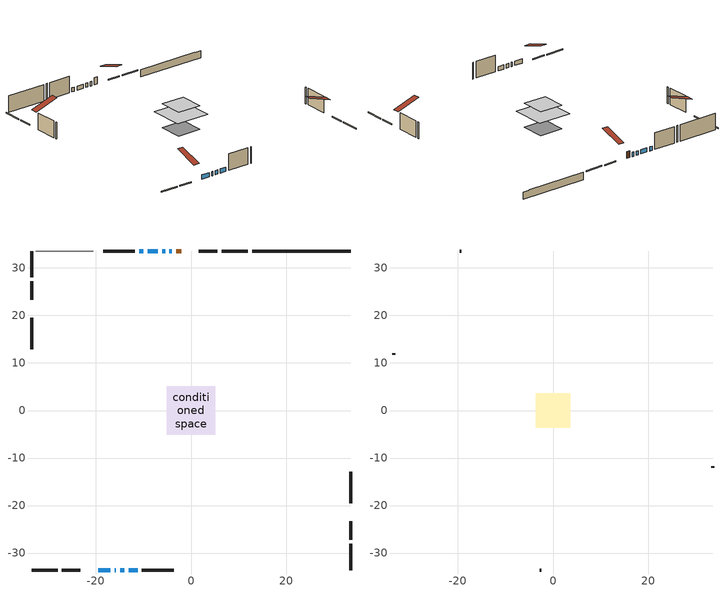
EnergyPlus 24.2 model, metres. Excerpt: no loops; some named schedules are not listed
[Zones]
conditioned space
 floor adiabatic (AdiabaticFloorConstruction): -5.1,-5.1 -5.1,5.1 5.1,5.1 5.1,-5.1 z2.74
 floor foundation (Slab1 construction): -3.61,-3.61 -3.61,3.61 3.61,3.61 3.61,-3.61 z-1.83
 wall outside (RimJoist1 construction): 11.92,33.58 6.43,33.58 / -33.58,-33.58 -28.09,-33.58 / -33.58,33.58 -33.58,28.09 / 33.58,-33.58 33.58,-28.09 z0.3:0.6
 wall outside (RimJoist2 construction): 5.51,33.58 1.62,33.58 / -27.16,-33.58 -23.27,-33.58 / -33.58,27.16 -33.58,23.27 / 33.58,-27.16 33.58,-23.27 z0.3:0.6
 wall outside (AdiabaticWallConstruction 1): -2.09,33.58 -3.09,33.58 z0.3:2.33
 wall outside (AdiabaticWallConstruction): -4.02,33.58 -4.53,33.58 / -19.56,-33.58 -17.02,-33.58 / -16.1,-33.58 -15.85,-33.58 / -5.46,33.58 -6.1,33.58 / -7.02,33.58 -9.09,33.58 / -10.02,33.58 -10.87,33.58 / -14.93,-33.58 -14.08,-33.58 / -13.15,-33.58 -11.24,-33.58 z0.3:1.52
 wall outside (Wall1 construction): -11.79,33.58 -18.43,33.58 / -10.32,-33.58 -3.68,-33.58 / -33.58,19.56 -33.58,12.93 / 33.58,-19.56 33.58,-12.93 z0.3:5.18
 wall foundation (FoundationWall1 construction): 12.85,33.58,-1.83 12.85,33.58,0.3 31.5,33.58,0.3 31.5,33.58,0.16 33.58,33.58,0.16 33.58,33.58,-1.83
 wall adiabatic (Wall4 construction): -20.58,33.58 -32.65,33.58 z0.3:5.18
 window (WindowConstruction 5): -4.02,33.58 -4.53,33.58 z0.3:1.52
 window (WindowConstruction 4): -19.56,-33.58 -17.02,-33.58 z0.3:1.52
 window (WindowConstruction 7): -16.09,-33.58 -15.86,-33.58 z0.3:1.52
 window (WindowConstruction 6): -5.46,33.58 -6.09,33.58 z0.3:1.52
 window (WindowConstruction): -7.02,33.58 -9.09,33.58 z0.3:1.52
 window (WindowConstruction 1): -10.02,33.58 -10.87,33.58 z0.3:1.52
 window (WindowConstruction 2): -14.93,-33.58 -14.08,-33.58 z0.3:1.52
 window (WindowConstruction 3): -13.15,-33.58 -11.25,-33.58 z0.3:1.52
 door (Door): -2.09,33.58 -3.09,33.58 z0.3:2.33
 ceiling adiabatic (AdiabaticFloorConstruction): 5.1,-5.1 5.1,5.1 -5.1,5.1 -5.1,-5.1 z2.74
attic - vented
 floor to conditioned space (Floor1 construction Reversed): -3.61,-3.61 -3.61,3.61 3.61,3.61 3.61,-3.61 z5.18
 wall outside (Wall3 construction): -19.36,33.58 -19.65,33.58 / -2.75,-33.58 -2.46,-33.58 / -33.58,12 -33.58,11.71 / 33.58,-12 33.58,-11.71 z0.3:5.18
 roof outside (Roof1 construction): -1.16,33.58,5.18 -1.16,26.55,7.52 0.69,26.55,7.52 0.69,33.58,5.18; -20.49,-33.58,5.18 -20.49,-26.55,7.52 -22.34,-26.55,7.52 -22.34,-33.58,5.18; -33.58,20.49,5.18 -26.55,20.49,7.52 -26.55,22.34,7.52 -33.58,22.34,5.18; 33.58,-20.49,5.18 26.55,-20.49,7.52 26.55,-22.34,7.52 33.58,-22.34,5.18
[Building]
Building 1: Terrain=Suburbs
[Site:Location]
Toronto City Centre_ON: Latitude {deg}=43.63; Longitude {deg}=-79.39; Time Zone {hr}=-5; Elevation {m}=77; Keep Site Location Information=Yes
[Site:GroundTemperature:Shallow]
5.01852, 3.26908, 3.12898, 3.95918, 7.29196, 10.6092, 13.4851, 15.3069, 15.4617, 13.9799, 11.1774, 7.9619
[Site:WaterMainsTemperature]
Calculation Method=Schedule; Temperature Schedule=mains temperature schedule
[Material] Roughness=Rough; Thermal Absorptance=0.9
Name | Thickness {m} | Conductivity {W/m-K} | Density {kg/m3} | Specific Heat {J/kg-K} | Solar Absorptance | Visible Absorptance
asphalt or fiberglass shingles | 0.00635 | 0.162714 | 1121.4 | 1465.45 | 0.4 | 0.4
ceiling loosefill ins | 0.169333 | 0.0480833 | 16.02 | 1046.75 | 0.7 | 0.7
ceiling stud and cavity | 0.1397 | 0.213846 | 65.682 | 1177.47 | 0.7 | 0.7
concrete 4.0 in. | 0.1016 | 1.803125 | 2242.8 | 837.4 | 0.7 | 0.7
concrete 8.0 in. | 0.2032 | 1.803125 | 2242.8 | 837.4 | 0.7 | 0.7
door material | 0.04445 | 0.053851 | 512.64 | 1214.23 | 0.7 | 0.7
exterior vertical ins | 0.0454343 | 0.029427 | 32.04 | 1214.23 | 0.7 | 0.7
floor covering | 0.0127 | 0.0433444 | 54.468 | 1339.84 | 0.6 | 0.6
floor rigid ins; wall rigid ins | 0.512978 | 0.029427 | 32.04 | 1214.23 | 0.7 | 0.7
floor stud and cavity | 0.1397 | 1.75129 | 37.0049 | 1207.88 | 0.7 | 0.7
furniture material conditioned space 1 | 0.1524 | 0.115458 | 640.8 | 1214.23 | 0.6 | 0.6
gypsum board | 0.0127 | 0.160291 | 801 | 837.4 | 0.6 | 0.6
gypsum board 1 | 0.0127 | 0.160291 | 801 | 837.4 | 0.7 | 0.7
osb sheathing 0.5 in. | 0.0127 | 0.115458 | 512.64 | 1214.23 | 0.7 | 0.7
osb sheathing 0.5 in. 1 | 0.0127 | 0.115458 | 512.64 | 1214.23 | 0.4 | 0.4
osb sheathing 0.75 in. | 0.01905 | 0.115458 | 512.64 | 1214.23 | 0.7 | 0.7
osb sheathing 2.0 in. | 0.0508 | 0.115458 | 512.64 | 1214.23 | 0.7 | 0.7
rim joist stud and cavity | 0.0508 | 0.0451784 | 125.044 | 1163.47 | 0.6 | 0.6
rim joist stud and cavity 1 | 0.0508 | 0.0291244 | 125.044 | 1163.47 | 0.6 | 0.6
wall stud and cavity | 0.1397 | 0.0815399 | 139.0536 | 1170.24 | 0.7 | 0.7
wall stud and cavity 1 | 0.0889 | 6.9971 | 50.32683 | 1063.81 | 0.6 | 0.6
wall stud and cavity 2 | 0.1397 | 0.0744579 | 139.0536 | 1170.24 | 0.7 | 0.7
wall stud and cavity 3 | 0.0889 | 0.380278 | 52.3479 | 1209.89 | 0.7 | 0.7
wall stud and cavity 4 | 0.0889 | 0.391764 | 83.0341 | 1211.67 | 0.7 | 0.7
wood siding | 0.0254 | 0.102417 | 544.68 | 1172.36 | 0.4 | 0.4
wood siding 1 | 0.00254 | 0.102417 | 544.68 | 1172.36 | 0.4 | 0.4
wood siding 2; wood siding 3; wood siding 4 | 0.0254 | 0.102417 | 544.68 | 1172.36 | 0.7 | 0.7
[WindowMaterial:SimpleGlazingSystem]
Name | U-Factor {W/m2-K} | Solar Heat Gain Coefficient
WindowMaterial | 2.16843 | 0.6
WindowMaterial 1 | 2.50173 | 0.45
WindowMaterial 2 | 2.09916 | 0.64
WindowMaterial 3 | 2.21896 | 0.58
WindowMaterial 4 | 7.14236 | 0.61
WindowMaterial 5 | 6.72446 | 0.74
WindowMaterial 6 | 6.45986 | 0.57
[Construction]
AdiabaticFloorConstruction: floor stud and cavity, floor rigid ins, osb sheathing 0.75 in., floor covering
AdiabaticWallConstruction: wood siding 3, wall rigid ins, wall stud and cavity 3, gypsum board
AdiabaticWallConstruction 1: wood siding 4, wall rigid ins, wall stud and cavity 3, gypsum board
Door: door material
Floor1 construction Reversed: gypsum board, ceiling stud and cavity, ceiling loosefill ins
FoundationWall1 construction: concrete 8.0 in., gypsum board 1
furniture construction conditioned space 1: furniture material conditioned space 1
PartitionWallConstruction: gypsum board, wall stud and cavity 4, gypsum board
RimJoist1 construction: wood siding 2, osb sheathing 2.0 in., rim joist stud and cavity
RimJoist2 construction: wood siding 2, osb sheathing 2.0 in., rim joist stud and cavity 1
Roof1 construction: asphalt or fiberglass shingles
Slab1 construction: concrete 4.0 in.
Wall1 construction: wood siding, osb sheathing 0.5 in., wall stud and cavity, gypsum board
Wall3 construction: wood siding 1, wall stud and cavity 1
Wall4 construction: osb sheathing 0.5 in. 1, wall stud and cavity 2, gypsum board
WindowConstruction: WindowMaterial
WindowConstruction 1; WindowConstruction 2: WindowMaterial 1
WindowConstruction 3: WindowMaterial 2
WindowConstruction 4: WindowMaterial 3
WindowConstruction 5: WindowMaterial 4
WindowConstruction 6: WindowMaterial 5
WindowConstruction 7: WindowMaterial 6
[Zone] Multiplier=1; Part of Total Floor Area=Yes
Name | Volume {m3}
attic - vented | 19.7801
conditioned space | 390.1
[Space]
Name | Zone | Volume {m3}
attic - vented 1 | attic - vented | 19.7801
conditioned space 1 | conditioned space | 390.1
[ZoneInfiltration:EffectiveLeakageArea]
infil attic - vented 1: Zone or Space=attic - vented 1; Schedule=Always On Discrete; Effective Air Leakage Area {cm2}=2190.74; Stack Coefficient=0.000501975; Wind Coefficient=1.51377e-05
[ZoneMixing]
whole house fan mix: Zone or Space=attic - vented; Schedule=Always On Continuous; Design Flow Rate Calculation Method=Flow/Zone; Design Flow Rate {m3/s}=0; Source Zone or Space=conditioned space
[SurfaceProperty:ExposedFoundationPerimeter]
Slab1: Exposed Perimeter Calculation Method=TotalExposedPerimeter; Total Exposed Perimeter {m}=20.726
[InternalMass] Zone or ZoneList=conditioned space; Space or SpaceList=conditioned space 1
Name | Construction | Surface Area {m2}
furniture mass conditioned space 1 | furniture construction conditioned space 1 | 62.4519
partition wall mass | PartitionWallConstruction | 156.13
[Lights]
interior lighting: Zone or ZoneList or Space or SpaceList=conditioned space 1; Schedule=interior lighting schedule; Design Level Calculation Method=LightingLevel; Lighting Level {W}=343.2; Return Air Fraction=0; Fraction Radiant=0.6; Fraction Visible=0.2; Fraction Replaceable=1
[People]
occupants: Zone or ZoneList or Space or SpaceList=conditioned space 1; Number of People Schedule=occupants schedule; Number of People Calculation Method=People; Number of People=3; Fraction Radiant=0.314171; Sensible Heat Fraction=0.56303; Activity Level Schedule=occupants activity schedule; Carbon Dioxide Generation Rate {m3/s-W}=0; Enable ASHRAE 55 Comfort Warnings=No; Mean Radiant Temperature Calculation Type=EnclosureAveraged
[ElectricEquipment] Zone or ZoneList or Space or SpaceList=conditioned space 1; Design Level Calculation Method=EquipmentLevel
Name | Schedule | Design Level {W} | Fraction Latent | Fraction Radiant | Fraction Lost
clothes dryer | clothes dryer schedule | 140.772 | 0.015 | 0.081 | 0.85
clothes washer | clothes washer schedule | 32.1985 | 0.03 | 0.162 | 0.7
cooking range | cooking range schedule | 208.969 | 0.08 | 0.432 | 0.2
dishwasher | dishwasher schedule | 66.8632 | 0.3 | 0.18 | 0.4
fridge | fridge schedule | 72.9452 | 0 | 0.6 | 0
mech vent bath fan 0 | mech vent bath fan 0 schedule | 50.2 | 0 | 0 | 1
mech vent house fan | mech vent house fan schedule | 0 | 0 | 0 | 1
mech vent house fan cfis | mech vent house fan cfis schedule | 0 | 0 | 0 | 0
mech vent range fan 0 | mech vent range fan 0 schedule | 57 | 0 | 0 | 1
misc plug loads | misc plug loads schedule | 494.7 | 0.045 | 0.513 | 0.1
whole house fan | Always On Discrete | 0 | 0 | 0 | 1
[OtherEquipment] Zone or ZoneList or Space or SpaceList=conditioned space 1; Design Level Calculation Method=EquipmentLevel
Name | Fuel Type | Schedule | Design Level {W} | Fraction Latent | Fraction Radiant | Fraction Lost
clothes dryer 1 | Electricity | clothes dryer schedule | 0 | 0.015 | 0.081 | 0.85
cooking range 1 | Electricity | cooking range schedule | 0 | 0.08 | 0.432 | 0.2
general water use latent | None | general water use schedule | 59.3978 | 1 | 0 | 0
general water use sensible | None | general water use schedule | -58.539 | 0 | 0.6 | 0
mech vent house fan latent load | None | Always On Discrete | 0 | 1 | 0 | 0
mech vent house fan sensible load | None | Always On Discrete | 0 | 0 | 0 | 0
water heater energy adjustment1 | NaturalGas | Always On Discrete | 0.01 | 0 | 0 | 1
[ZoneInfiltration:DesignFlowRate] Zone or ZoneList or Space or SpaceList=conditioned space 1; Schedule=Always On Discrete; Design Flow Rate Calculation Method=Flow/Zone; Design Flow Rate {m3/s}=0
infil flow; natural vent flow; whole house fan flow
[AvailabilityManager:Scheduled]
central ac and furnace airloop Availability Manager: Schedule=Always On Discrete
[Foundation:Kiva]
Foundation Kiva 1: Initial Indoor Air Temperature {C}=18; Wall Height Above Grade {m}=0.300015; Wall Depth Below Slab {m}=0.2032; Custom Block Material Name 1=exterior vertical ins; Custom Block Depth 1 {m}=2.13; Custom Block X Position 1 {m}=0.2159; Custom Block Z Position 1 {m}=0
[Foundation:Kiva:Settings]
Soil Conductivity {W/m-K}=0.849921; Soil Density {kg/m3}=1842.3; Soil Specific Heat {J/kg-K}=418.7; Ground Solar Absorptivity=0.9; Ground Thermal Absorptivity=0.9; Ground Surface Roughness {m}=0.03; Far-Field Width {m}=40; Deep-Ground Boundary Condition=ZeroFlux; Deep-Ground Depth {m}=40; Minimum Cell Dimension {m}=0.2; Maximum Cell Growth Coefficient=3; Simulation Timestep=Timestep
[Exterior:Lights]
exterior lighting: Schedule=exterior lighting schedule; Design Level {W}=75.6
[EnergyManagementSystem:GlobalVariable]
central_ac_and_furnace_airloop_Fan_RTF
infil_program_Qfan
infil_program_Qinf
natural_vent_program_Qnv
natural_vent_program_Qwhf
[EnergyManagementSystem:Sensor]
Name | Output:Variable or Output:Meter Index Key | Output:Variable or Output:Meter
airflow_gain | infil flow | Infiltration Sensible Heat Gain Energy
airflow_gain_1 | natural vent flow | Infiltration Sensible Heat Gain Energy
airflow_gain_2 | whole house fan flow | Infiltration Sensible Heat Gain Energy
airflow_loss | infil flow | Infiltration Sensible Heat Loss Energy
airflow_loss_1 | natural vent flow | Infiltration Sensible Heat Loss Energy
airflow_loss_2 | whole house fan flow | Infiltration Sensible Heat Loss Energy
clg_load_cond |  | Cooling:EnergyTransfer:Zone:CONDITIONED SPACE
clg_sp_s; clg_sp_s_1 | cooling setpoint | Schedule Value
clothes_dryer_exhaust_0_sch_s | clothes dryer exhaust 0 schedule | Schedule Value
cool_season | cooling season schedule | Schedule Value
htg_load_cond |  | Heating:EnergyTransfer:Zone:CONDITIONED SPACE
htg_sp_s; htg_sp_s_1 | heating setpoint | Schedule Value
ig_ee_conv | clothes dryer | Electric Equipment Convective Heating Energy
ig_ee_conv_2 | cooking range | Electric Equipment Convective Heating Energy
ig_ee_conv_4 | fridge | Electric Equipment Convective Heating Energy
ig_ee_conv_5 | misc plug loads | Electric Equipment Convective Heating Energy
ig_ee_conv_6 | whole house fan | Electric Equipment Convective Heating Energy
ig_ee_rad | clothes dryer | Electric Equipment Radiant Heating Energy
ig_ee_rad_2 | cooking range | Electric Equipment Radiant Heating Energy
ig_ee_rad_4 | fridge | Electric Equipment Radiant Heating Energy
ig_ee_rad_5 | misc plug loads | Electric Equipment Radiant Heating Energy
ig_ee_rad_6 | whole house fan | Electric Equipment Radiant Heating Energy
ig_lgt_conv | interior lighting | Lights Convective Heating Energy
ig_lgt_rad | interior lighting | Lights Radiant Heating Energy
ig_lgt_vis | interior lighting | Lights Visible Radiation Heating Energy
ig_oe_conv | clothes dryer 1 | Other Equipment Convective Heating Energy
ig_oe_conv_1 | cooking range 1 | Other Equipment Convective Heating Energy
ig_oe_conv_2 | general water use latent | Other Equipment Convective Heating Energy
ig_oe_conv_3 | general water use sensible | Other Equipment Convective Heating Energy
ig_oe_conv_4 | water heater energy adjustment1 | Other Equipment Convective Heating Energy
ig_oe_rad | clothes dryer 1 | Other Equipment Radiant Heating Energy
ig_oe_rad_1 | cooking range 1 | Other Equipment Radiant Heating Energy
ig_oe_rad_2 | general water use latent | Other Equipment Radiant Heating Energy
ig_oe_rad_3 | general water use sensible | Other Equipment Radiant Heating Energy
ig_oe_rad_4 | water heater energy adjustment1 | Other Equipment Radiant Heating Energy
ig_ppl_conv | occupants | People Convective Heating Energy
ig_ppl_rad | occupants | People Radiant Heating Energy
im_conv | furniture mass conditioned space 1 | Surface Inside Face Convection Heat Gain Energy
im_conv_1 | partition wall mass | Surface Inside Face Convection Heat Gain Energy
im_ig | furniture mass conditioned space 1 | Surface Inside Face Internal Gains Radiation Heat Gain Energy
im_ig_1 | partition wall mass | Surface Inside Face Internal Gains Radiation Heat Gain Energy
im_lgt | furniture mass conditioned space 1 | Surface Inside Face Lights Radiation Heat Gain Energy
im_lgt_1 | partition wall mass | Surface Inside Face Lights Radiation Heat Gain Energy
im_sol | furniture mass conditioned space 1 | Surface Inside Face Solar Radiation Heat Gain Energy
im_sol_1 | partition wall mass | Surface Inside Face Solar Radiation Heat Gain Energy
im_surf | furniture mass conditioned space 1 | Surface Inside Face Net Surface Thermal Radiation Heat Gain Energy
im_surf_1 | partition wall mass | Surface Inside Face Net Surface Thermal Radiation Heat Gain Energy
mech_vent_bath_fan_0_sch_s | mech vent bath fan 0 schedule | Schedule Value
mech_vent_range_fan_0_sch_s | mech vent range fan 0 schedule | Schedule Value
mv_conv | mech vent bath fan 0 | Electric Equipment Convective Heating Energy
mv_conv_1 | mech vent house fan | Electric Equipment Convective Heating Energy
mv_conv_2 | mech vent house fan cfis | Electric Equipment Convective Heating Energy
mv_conv_3 | mech vent range fan 0 | Electric Equipment Convective Heating Energy
mv_conv_4 | mech vent house fan latent load | Other Equipment Convective Heating Energy
mv_conv_5 | mech vent house fan sensible load | Other Equipment Convective Heating Energy
mv_rad | mech vent bath fan 0 | Electric Equipment Radiant Heating Energy
mv_rad_1 | mech vent house fan | Electric Equipment Radiant Heating Energy
mv_rad_2 | mech vent house fan cfis | Electric Equipment Radiant Heating Energy
mv_rad_3 | mech vent range fan 0 | Electric Equipment Radiant Heating Energy
mv_rad_4 | mech vent house fan latent load | Other Equipment Radiant Heating Energy
mv_rad_5 | mech vent house fan sensible load | Other Equipment Radiant Heating Energy
natural_vent_s | natural vent schedule | Schedule Value
out_pb_s |  | Site Outdoor Air Barometric Pressure
out_wt_s |  | Site Outdoor Air Humidity Ratio
site_vw_s |  | Site Wind Speed
ss_back_out | Window1 | Surface Window Shortwave from Zone Back Out Window Heat Transfer Rate
ss_back_out_1 | Window10 | Surface Window Shortwave from Zone Back Out Window Heat Transfer Rate
ss_back_out_2 | Window11 | Surface Window Shortwave from Zone Back Out Window Heat Transfer Rate
ss_back_out_3 | Window2 | Surface Window Shortwave from Zone Back Out Window Heat Transfer Rate
ss_back_out_4 | Window4 | Surface Window Shortwave from Zone Back Out Window Heat Transfer Rate
ss_back_out_5 | Window5 | Surface Window Shortwave from Zone Back Out Window Heat Transfer Rate
ss_back_out_6 | Window6 | Surface Window Shortwave from Zone Back Out Window Heat Transfer Rate
ss_back_out_7 | Window9 | Surface Window Shortwave from Zone Back Out Window Heat Transfer Rate
ss_conv | Door1 | Surface Inside Face Convection Heat Gain Energy
ss_conv_1 | Window1 | Surface Inside Face Convection Heat Gain Energy
ss_conv_2 | Window10 | Surface Inside Face Convection Heat Gain Energy
ss_conv_3 | Window11 | Surface Inside Face Convection Heat Gain Energy
ss_conv_4 | Window2 | Surface Inside Face Convection Heat Gain Energy
ss_conv_5 | Window4 | Surface Inside Face Convection Heat Gain Energy
ss_conv_6 | Window5 | Surface Inside Face Convection Heat Gain Energy
ss_conv_7 | Window6 | Surface Inside Face Convection Heat Gain Energy
ss_conv_8 | Window9 | Surface Inside Face Convection Heat Gain Energy
ss_ig | Door1 | Surface Inside Face Internal Gains Radiation Heat Gain Energy
ss_ig_1 | Window1 | Surface Inside Face Internal Gains Radiation Heat Gain Energy
ss_ig_2 | Window10 | Surface Inside Face Internal Gains Radiation Heat Gain Energy
ss_ig_3 | Window11 | Surface Inside Face Internal Gains Radiation Heat Gain Energy
ss_ig_4 | Window2 | Surface Inside Face Internal Gains Radiation Heat Gain Energy
ss_ig_5 | Window4 | Surface Inside Face Internal Gains Radiation Heat Gain Energy
ss_ig_6 | Window5 | Surface Inside Face Internal Gains Radiation Heat Gain Energy
ss_ig_7 | Window6 | Surface Inside Face Internal Gains Radiation Heat Gain Energy
ss_ig_8 | Window9 | Surface Inside Face Internal Gains Radiation Heat Gain Energy
ss_lgt | Door1 | Surface Inside Face Lights Radiation Heat Gain Energy
ss_sol | Door1 | Surface Inside Face Solar Radiation Heat Gain Energy
ss_surf | Door1 | Surface Inside Face Net Surface Thermal Radiation Heat Gain Energy
ss_surf_1 | Window1 | Surface Inside Face Net Surface Thermal Radiation Heat Gain Energy
ss_surf_2 | Window10 | Surface Inside Face Net Surface Thermal Radiation Heat Gain Energy
ss_surf_3 | Window11 | Surface Inside Face Net Surface Thermal Radiation Heat Gain Energy
ss_surf_4 | Window2 | Surface Inside Face Net Surface Thermal Radiation Heat Gain Energy
ss_surf_5 | Window4 | Surface Inside Face Net Surface Thermal Radiation Heat Gain Energy
ss_surf_6 | Window5 | Surface Inside Face Net Surface Thermal Radiation Heat Gain Energy
ss_surf_7 | Window6 | Surface Inside Face Net Surface Thermal Radiation Heat Gain Energy
ss_surf_8 | Window9 | Surface Inside Face Net Surface Thermal Radiation Heat Gain Energy
ss_trans_in | Window1 | Surface Window Transmitted Solar Radiation Rate
ss_trans_in_1 | Window10 | Surface Window Transmitted Solar Radiation Rate
ss_trans_in_2 | Window11 | Surface Window Transmitted Solar Radiation Rate
ss_trans_in_3 | Window2 | Surface Window Transmitted Solar Radiation Rate
ss_trans_in_4 | Window4 | Surface Window Transmitted Solar Radiation Rate
ss_trans_in_5 | Window5 | Surface Window Transmitted Solar Radiation Rate
ss_trans_in_6 | Window6 | Surface Window Transmitted Solar Radiation Rate
ss_trans_in_7 | Window9 | Surface Window Transmitted Solar Radiation Rate
ss_trans_out | Window1 | Surface Inside Face Initial Transmitted Diffuse Transmitted Out Window Solar Radiation Rate
ss_trans_out_1 | Window10 | Surface Inside Face Initial Transmitted Diffuse Transmitted Out Window Solar Radiation Rate
ss_trans_out_2 | Window11 | Surface Inside Face Initial Transmitted Diffuse Transmitted Out Window Solar Radiation Rate
ss_trans_out_3 | Window2 | Surface Inside Face Initial Transmitted Diffuse Transmitted Out Window Solar Radiation Rate
ss_trans_out_4 | Window4 | Surface Inside Face Initial Transmitted Diffuse Transmitted Out Window Solar Radiation Rate
ss_trans_out_5 | Window5 | Surface Inside Face Initial Transmitted Diffuse Transmitted Out Window Solar Radiation Rate
ss_trans_out_6 | Window6 | Surface Inside Face Initial Transmitted Diffuse Transmitted Out Window Solar Radiation Rate
ss_trans_out_7 | Window9 | Surface Inside Face Initial Transmitted Diffuse Transmitted Out Window Solar Radiation Rate
s_conv | Floor1 | Surface Inside Face Convection Heat Gain Energy
s_conv_1 | FoundationWall1 | Surface Inside Face Convection Heat Gain Energy
s_conv_10 | RimJoist2:270 | Surface Inside Face Convection Heat Gain Energy
s_conv_11 | RimJoist2:90 | Surface Inside Face Convection Heat Gain Energy
s_conv_12 | Slab1 | Surface Inside Face Convection Heat Gain Energy
s_conv_13 | Wall1:0 | Surface Inside Face Convection Heat Gain Energy
s_conv_14 | Wall1:180 | Surface Inside Face Convection Heat Gain Energy
s_conv_15 | Wall1:270 | Surface Inside Face Convection Heat Gain Energy
s_conv_16 | Wall1:90 | Surface Inside Face Convection Heat Gain Energy
s_conv_17 | Wall4 | Surface Inside Face Convection Heat Gain Energy
s_conv_2 | inferred conditioned ceiling | Surface Inside Face Convection Heat Gain Energy
s_conv_3 | inferred conditioned floor | Surface Inside Face Convection Heat Gain Energy
s_conv_4 | RimJoist1:0 | Surface Inside Face Convection Heat Gain Energy
s_conv_5 | RimJoist1:180 | Surface Inside Face Convection Heat Gain Energy
s_conv_6 | RimJoist1:270 | Surface Inside Face Convection Heat Gain Energy
s_conv_7 | RimJoist1:90 | Surface Inside Face Convection Heat Gain Energy
s_conv_8 | RimJoist2:0 | Surface Inside Face Convection Heat Gain Energy
s_conv_9 | RimJoist2:180 | Surface Inside Face Convection Heat Gain Energy
s_ig | Floor1 | Surface Inside Face Internal Gains Radiation Heat Gain Energy
s_ig_1 | FoundationWall1 | Surface Inside Face Internal Gains Radiation Heat Gain Energy
s_ig_10 | RimJoist2:270 | Surface Inside Face Internal Gains Radiation Heat Gain Energy
s_ig_11 | RimJoist2:90 | Surface Inside Face Internal Gains Radiation Heat Gain Energy
s_ig_12 | Slab1 | Surface Inside Face Internal Gains Radiation Heat Gain Energy
s_ig_13 | Wall1:0 | Surface Inside Face Internal Gains Radiation Heat Gain Energy
s_ig_14 | Wall1:180 | Surface Inside Face Internal Gains Radiation Heat Gain Energy
s_ig_15 | Wall1:270 | Surface Inside Face Internal Gains Radiation Heat Gain Energy
s_ig_16 | Wall1:90 | Surface Inside Face Internal Gains Radiation Heat Gain Energy
s_ig_17 | Wall4 | Surface Inside Face Internal Gains Radiation Heat Gain Energy
s_ig_2 | inferred conditioned ceiling | Surface Inside Face Internal Gains Radiation Heat Gain Energy
s_ig_3 | inferred conditioned floor | Surface Inside Face Internal Gains Radiation Heat Gain Energy
s_ig_4 | RimJoist1:0 | Surface Inside Face Internal Gains Radiation Heat Gain Energy
s_ig_5 | RimJoist1:180 | Surface Inside Face Internal Gains Radiation Heat Gain Energy
s_ig_6 | RimJoist1:270 | Surface Inside Face Internal Gains Radiation Heat Gain Energy
s_ig_7 | RimJoist1:90 | Surface Inside Face Internal Gains Radiation Heat Gain Energy
s_ig_8 | RimJoist2:0 | Surface Inside Face Internal Gains Radiation Heat Gain Energy
s_ig_9 | RimJoist2:180 | Surface Inside Face Internal Gains Radiation Heat Gain Energy
s_lgt | Floor1 | Surface Inside Face Lights Radiation Heat Gain Energy
s_lgt_1 | FoundationWall1 | Surface Inside Face Lights Radiation Heat Gain Energy
s_lgt_10 | RimJoist2:270 | Surface Inside Face Lights Radiation Heat Gain Energy
s_lgt_11 | RimJoist2:90 | Surface Inside Face Lights Radiation Heat Gain Energy
s_lgt_12 | Slab1 | Surface Inside Face Lights Radiation Heat Gain Energy
s_lgt_13 | Wall1:0 | Surface Inside Face Lights Radiation Heat Gain Energy
s_lgt_14 | Wall1:180 | Surface Inside Face Lights Radiation Heat Gain Energy
s_lgt_15 | Wall1:270 | Surface Inside Face Lights Radiation Heat Gain Energy
s_lgt_16 | Wall1:90 | Surface Inside Face Lights Radiation Heat Gain Energy
s_lgt_17 | Wall4 | Surface Inside Face Lights Radiation Heat Gain Energy
s_lgt_2 | inferred conditioned ceiling | Surface Inside Face Lights Radiation Heat Gain Energy
s_lgt_3 | inferred conditioned floor | Surface Inside Face Lights Radiation Heat Gain Energy
s_lgt_4 | RimJoist1:0 | Surface Inside Face Lights Radiation Heat Gain Energy
s_lgt_5 | RimJoist1:180 | Surface Inside Face Lights Radiation Heat Gain Energy
s_lgt_6 | RimJoist1:270 | Surface Inside Face Lights Radiation Heat Gain Energy
s_lgt_7 | RimJoist1:90 | Surface Inside Face Lights Radiation Heat Gain Energy
s_lgt_8 | RimJoist2:0 | Surface Inside Face Lights Radiation Heat Gain Energy
s_lgt_9 | RimJoist2:180 | Surface Inside Face Lights Radiation Heat Gain Energy
